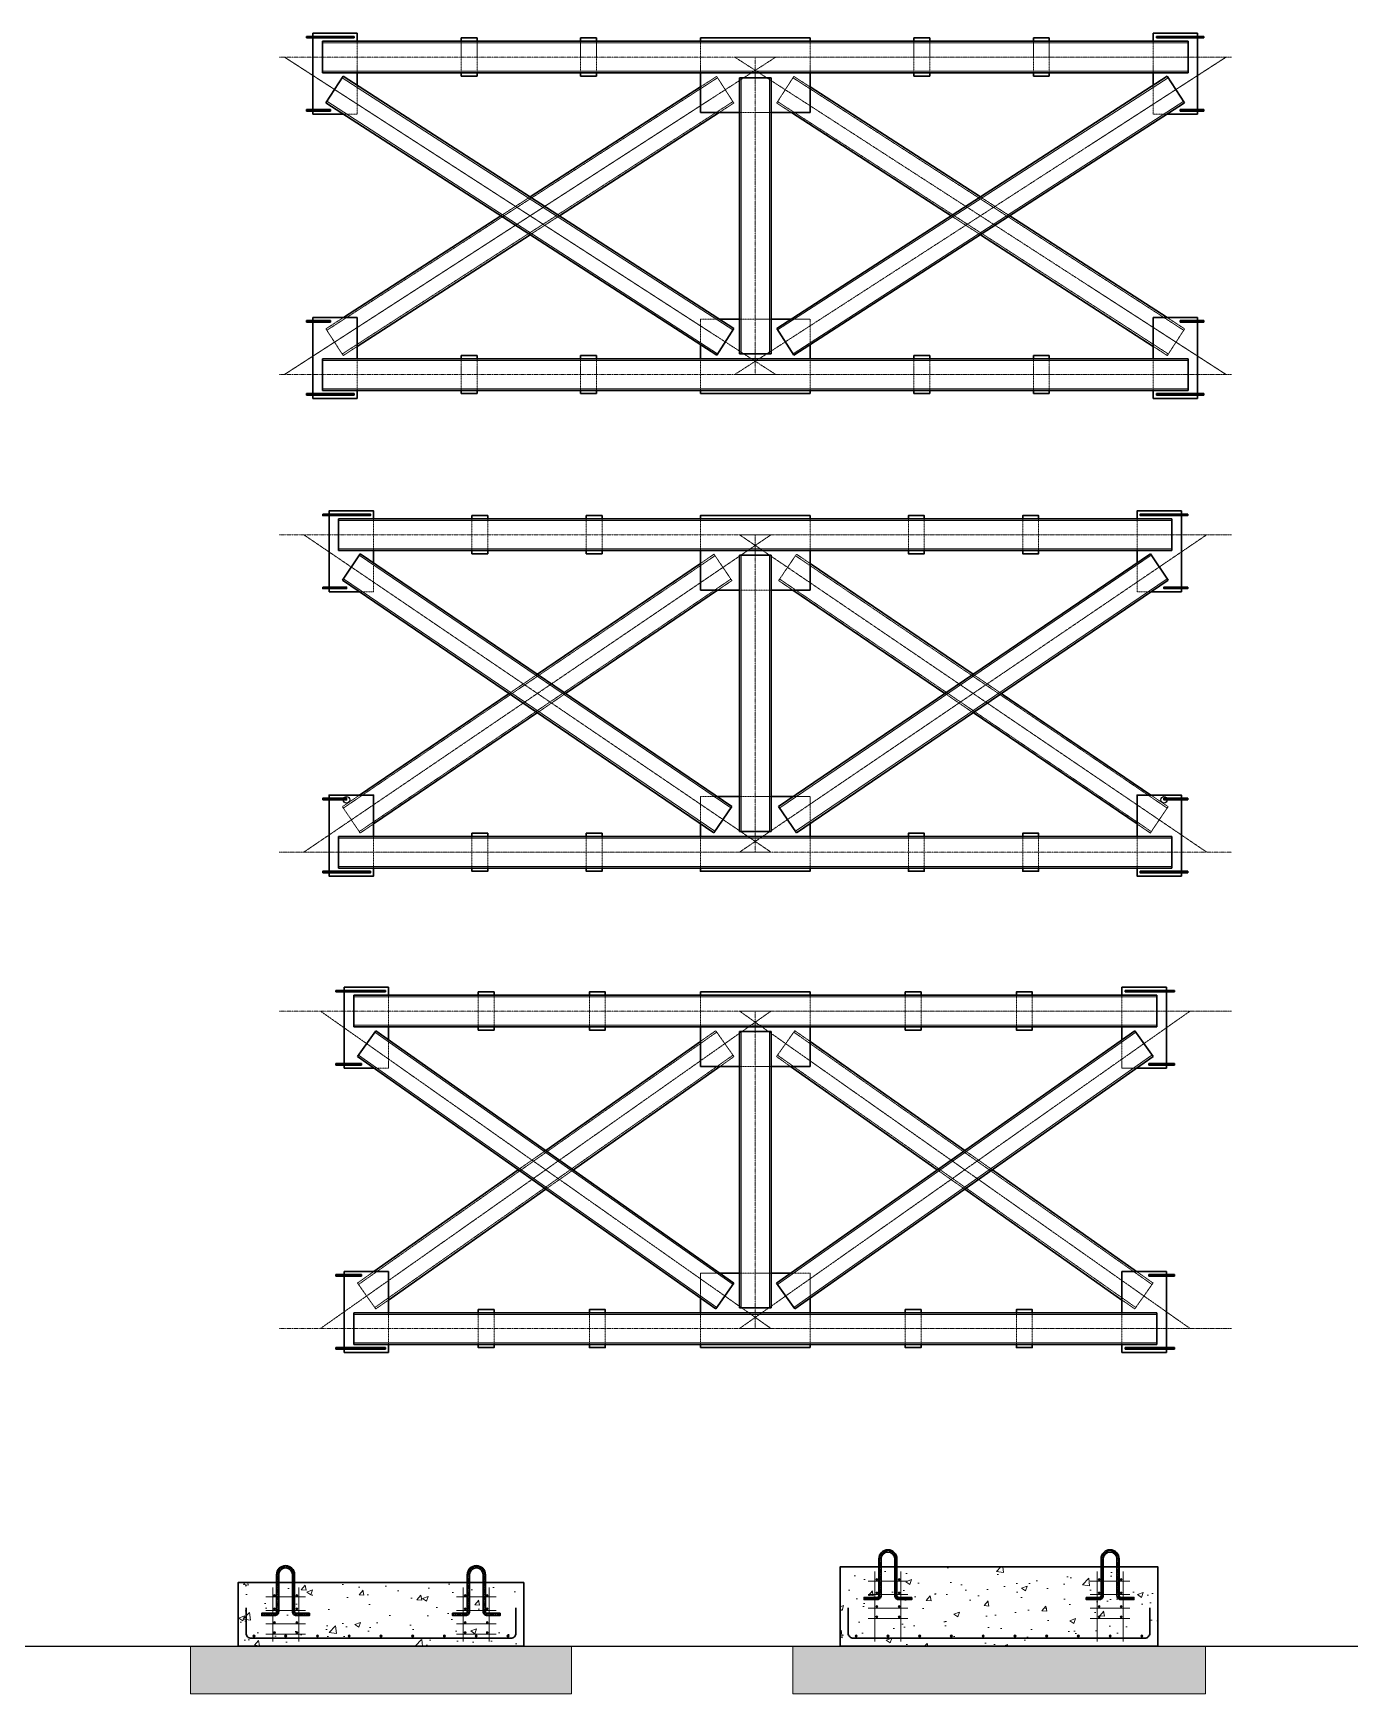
# Model space of a CAD drawing. Header units: millimetres. Extents: x 0 to 76984, y 0 to 13707.
# Drawn here: x 51056 to 59401, y 3099 to 13557 of the extents above; entities that cross this region are included whole.
import ezdxf

# ---------------------------------------------------------------- set-up
doc = ezdxf.new("R2010")
doc.units = ezdxf.units.MM
for name, pattern in [('CENTER', [2, 1.25, -0.25, 0.25, -0.25]), ('DASHED', [0.75, 0.5, -0.25]), ('DIVIDE', [1.25, 0.5, -0.25, 0, -0.25, 0, -0.25])]:
    doc.linetypes.add(name, pattern=pattern)
doc.layers.get('Defpoints').update_dxf_attribs({"color": 8})
for name, color, linetype, lineweight in [('1粗实线', 1, 'Continuous', 30), ('2细实线', 5, 'Continuous', 18), ('3中心线', 6, 'CENTER', 18), ('4虚线', 2, 'DASHED', 18), ('6标注线', 3, 'Continuous', 13), ('7边界线', 75, 'DIVIDE', 13)]:
    doc.layers.add(name, color=color, linetype=linetype, lineweight=lineweight)

# ---------------------------------------------------------------- blocks, each defined once
blk = doc.blocks.new('φ426型钢6m联结系block')
at = {"layer": '1粗实线'}
for p, q in [((-2827, 1130), (-2527, 1130)), ((-2827, 1120), (-2827, 1130)), ((-2527, 1120), (-2827, 1120)), ((-2787, 640), (-2787, 1150)), ((-2787, 1150), (-2507, 1150)), ((-2727, 900), (-2727, 1100)), ((-2727, 1100), (0, 1100)), ((-2527, 1130), (-2527, 1120)), ((-2507, 1150), (-2507, 1100)), ((-1852, 1100), (-1852, 1120)), ((-1852, 1120), (-1752, 1120)), ((-1752, 1100), (-1752, 1120)), ((-1100, 1100), (-1100, 1120)), ((-1100, 1120), (-1000, 1120)), ((-1000, 1100), (-1000, 1120)), ((-345, 1100), (-345, 1120)), ((-345, 1120), (0, 1120)), ((345, 1120), (0, 1120)), ((2727, 1100), (0, 1100)), ((345, 1100), (345, 1120)), ((1100, 1120), (1000, 1120)), ((1000, 1100), (1000, 1120)), ((1100, 1100), (1100, 1120)), ((1852, 1120), (1752, 1120)), ((1752, 1100), (1752, 1120)), ((1852, 1100), (1852, 1120)), ((2787, 1150), (2507, 1150)), ((2507, 1150), (2507, 1100)), ((2827, 1130), (2527, 1130)), ((2527, 1130), (2527, 1120)), ((2527, 1120), (2827, 1120)), ((2727, 900), (2727, 1100)), ((2787, 640), (2787, 1150)), ((2827, 1120), (2827, 1130)), ((-2727, 900), (0, 900)), ((-2596, 880), (-2705, 712)), ((-2596, 880), (-135, -710)), ((-2507, 900), (-2507, 822)), ((-1852, 900), (-1852, 880)), ((-1852, 880), (-1752, 880)), ((-1752, 900), (-1752, 880)), ((-1100, 900), (-1100, 880)), ((-1100, 880), (-1000, 880)), ((-1000, 900), (-1000, 880)), ((-345, 650), (-345, 900)), ((-100, 870), (-100, -870)), ((-100, 870), (0, 870)), ((2727, 900), (0, 900)), ((100, 870), (0, 870)), ((100, 870), (100, -870)), ((2596, 880), (135, -710)), ((345, 650), (345, 900)), ((1000, 900), (1000, 880)), ((1100, 880), (1000, 880)), ((1100, 900), (1100, 880)), ((1752, 900), (1752, 880)), ((1852, 880), (1752, 880)), ((1852, 900), (1852, 880)), ((2507, 900), (2507, 822)), ((2596, 880), (2705, 712)), ((-1418, 119), (-345, 812)), ((1418, 119), (345, 812)), ((-2827, 670), (-2677, 670)), ((-2827, 660), (-2827, 670)), ((-2677, 660), (-2827, 660)), ((-2594, 640), (-2787, 640)), ((-2705, 712), (-243, -878)), ((-2677, 670), (-2677, 660)), ((-1234, 0), (-228, 650)), ((-100, 650), (-345, 650)), ((100, 650), (345, 650)), ((1234, 0), (228, 650)), ((2705, 712), (243, -878)), ((2594, 640), (2787, 640)), ((2827, 670), (2677, 670)), ((2677, 670), (2677, 660)), ((2677, 660), (2827, 660)), ((2827, 660), (2827, 670)), ((-2594, -640), (-1603, 0)), ((2594, -640), (1603, 0)), ((-2507, -822), (-1418, -119)), ((2507, -822), (1418, -119)), ((-2677, -660), (-2827, -660)), ((-2827, -660), (-2827, -670)), ((-2827, -670), (-2677, -670)), ((-2507, -640), (-2787, -640)), ((-2787, -640), (-2787, -1150)), ((-2677, -670), (-2677, -660)), ((-2507, -900), (-2507, -640)), ((-243, -878), (-135, -710)), ((-100, -650), (-228, -650)), ((100, -650), (228, -650)), ((243, -878), (135, -710)), ((2507, -900), (2507, -640)), ((2507, -640), (2787, -640)), ((2677, -670), (2677, -660)), ((2677, -660), (2827, -660)), ((2827, -670), (2677, -670)), ((2787, -640), (2787, -1150)), ((2827, -660), (2827, -670)), ((-345, -812), (-345, -900)), ((345, -812), (345, -900)), ((-2727, -900), (-2727, -1100)), ((-2727, -900), (0, -900)), ((-1852, -900), (-1852, -880)), ((-1852, -880), (-1752, -880)), ((-1752, -900), (-1752, -880)), ((-1100, -900), (-1100, -880)), ((-1100, -880), (-1000, -880)), ((-1000, -900), (-1000, -880)), ((-100, -870), (0, -870)), ((100, -870), (0, -870)), ((2727, -900), (0, -900)), ((1100, -880), (1000, -880)), ((1000, -900), (1000, -880)), ((1100, -900), (1100, -880)), ((1852, -880), (1752, -880)), ((1752, -900), (1752, -880)), ((1852, -900), (1852, -880)), ((2727, -900), (2727, -1100)), ((-2527, -1120), (-2827, -1120)), ((-2827, -1120), (-2827, -1130)), ((-2827, -1130), (-2527, -1130)), ((-2787, -1150), (-2507, -1150)), ((-2727, -1100), (0, -1100)), ((-2527, -1130), (-2527, -1120)), ((-2507, -1150), (-2507, -1100)), ((-1852, -1100), (-1852, -1120)), ((-1852, -1120), (-1752, -1120)), ((-1752, -1100), (-1752, -1120)), ((-1100, -1100), (-1100, -1120)), ((-1100, -1120), (-1000, -1120)), ((-1000, -1100), (-1000, -1120)), ((-345, -1100), (-345, -1120)), ((-345, -1120), (0, -1120)), ((2727, -1100), (0, -1100)), ((345, -1120), (0, -1120)), ((345, -1100), (345, -1120)), ((1000, -1100), (1000, -1120)), ((1100, -1120), (1000, -1120)), ((1100, -1100), (1100, -1120)), ((1752, -1100), (1752, -1120)), ((1852, -1120), (1752, -1120)), ((1852, -1100), (1852, -1120)), ((2507, -1150), (2507, -1100)), ((2787, -1150), (2507, -1150)), ((2527, -1130), (2527, -1120)), ((2527, -1120), (2827, -1120)), ((2827, -1130), (2527, -1130)), ((2827, -1120), (2827, -1130))]:
    blk.add_line(p, q, dxfattribs=at)
at = {"layer": '2细实线'}
for p, q in [((-2727, 1089), (0, 1089)), ((2727, 1089), (0, 1089)), ((-2727, 911), (0, 911)), ((-2602, 870), (-141, -719)), ((-89, 870), (-89, -870)), ((2727, 911), (0, 911)), ((89, 870), (89, -870)), ((2602, 870), (141, -719)), ((-2699, 721), (-238, -869)), ((2699, 721), (238, -869)), ((-2727, -911), (0, -911)), ((2727, -911), (0, -911)), ((-2727, -1089), (0, -1089)), ((2727, -1089), (0, -1089))]:
    blk.add_line(p, q, dxfattribs=at)
at = {"layer": '3中心线'}
for p, q in [((-3000, 1000), (130, 1000)), ((-2967, -1000), (130, 1000)), ((-2967, 1000), (130, -1000)), ((3000, 1000), (-130, 1000)), ((2967, -1000), (-130, 1000)), ((2967, 1000), (-130, -1000)), ((0, -1000), (0, 1000)), ((-3000, -1000), (130, -1000)), ((3000, -1000), (-130, -1000))]:
    blk.add_line(p, q, dxfattribs=at)
at = {"layer": '4虚线'}
for p, q in [((-2507, 900), (-2507, 1100)), ((-345, 1100), (-345, 900)), ((345, 1100), (345, 900)), ((2507, 900), (2507, 1100)), ((-2699, -721), (-238, 869)), ((-345, 812), (-243, 878)), ((-243, 878), (-135, 710)), ((243, 878), (135, 710)), ((2699, -721), (238, 869)), ((345, 812), (243, 878)), ((-2507, 822), (-2507, 640)), ((2507, 822), (2507, 640)), ((-2602, -870), (-141, 719)), ((-2507, 640), (-2594, 640)), ((-135, 710), (-228, 650)), ((0, 650), (-100, 650)), ((0, 650), (100, 650)), ((135, 710), (228, 650)), ((2602, -870), (141, 719)), ((2507, 640), (2594, 640)), ((-1603, 0), (-1418, 119)), ((1603, 0), (1418, 119)), ((-1418, -119), (-1234, 0)), ((1418, -119), (1234, 0)), ((-2705, -712), (-2594, -640)), ((-2596, -880), (-2705, -712)), ((-228, -650), (-345, -650)), ((-345, -650), (-345, -812)), ((0, -650), (-100, -650)), ((0, -650), (100, -650)), ((228, -650), (345, -650)), ((345, -650), (345, -812)), ((2705, -712), (2594, -640)), ((2596, -880), (2705, -712)), ((-2507, -822), (-2596, -880)), ((2507, -822), (2596, -880)), ((-2507, -900), (-2507, -1100)), ((-345, -1100), (-345, -900)), ((345, -1100), (345, -900)), ((2507, -900), (2507, -1100))]:
    blk.add_line(p, q, dxfattribs=at)
for points in [[(-1852, 1000), (-1852, 1100)], [(-1752, 1000), (-1752, 1100)], [(-1100, 1000), (-1100, 1100)], [(-1000, 1000), (-1000, 1100)], [(1000, 1000), (1000, 1100)], [(1100, 1000), (1100, 1100)], [(1752, 1000), (1752, 1100)], [(1852, 1000), (1852, 1100)], [(-1852, 1000), (-1852, 900)], [(-1752, 1000), (-1752, 900)], [(-1100, 1000), (-1100, 900)], [(-1000, 1000), (-1000, 900)], [(1000, 1000), (1000, 900)], [(1100, 1000), (1100, 900)], [(1752, 1000), (1752, 900)], [(1852, 1000), (1852, 900)], [(-1852, -1000), (-1852, -900)], [(-1752, -1000), (-1752, -900)], [(-1100, -1000), (-1100, -900)], [(-1000, -1000), (-1000, -900)], [(1000, -1000), (1000, -900)], [(1100, -1000), (1100, -900)], [(1752, -1000), (1752, -900)], [(1852, -1000), (1852, -900)], [(-1852, -1000), (-1852, -1100)], [(-1752, -1000), (-1752, -1100)], [(-1100, -1000), (-1100, -1100)], [(-1000, -1000), (-1000, -1100)], [(1000, -1000), (1000, -1100)], [(1100, -1000), (1100, -1100)], [(1752, -1000), (1752, -1100)], [(1852, -1000), (1852, -1100)]]:
    blk.add_lwpolyline(points, dxfattribs=at)
blk = doc.blocks.new('φ630型钢6m联结系block')
at = {"layer": '1粗实线'}
for p, q in [((-2625, 1100), (0, 1100)), ((-2625, 900), (-2625, 1100)), ((2625, 1100), (0, 1100)), ((2625, 900), (2625, 1100)), ((-2625, 900), (0, 900)), ((-2601, 713), (-2489, 879)), ((-2489, 879), (-147, -711)), ((-2405, 900), (-2405, 822)), ((-345, 900), (-345, 650)), ((-100, 870), (-100, -870)), ((-100, 870), (0, 870)), ((2625, 900), (0, 900)), ((100, 870), (0, 870)), ((100, 870), (100, -870)), ((2489, 879), (147, -711)), ((345, 900), (345, 650)), ((2405, 900), (2405, 822)), ((2601, 713), (2489, 879)), ((-1372, 121), (-345, 819)), ((1372, 121), (345, 819)), ((-2685, 640), (-2575, 640)), ((-2601, 713), (-260, -877)), ((-2575, 640), (-2493, 640)), ((-1195, 0), (-237, 650)), ((-100, 650), (-345, 650)), ((100, 650), (345, 650)), ((1195, 0), (237, 650)), ((2601, 713), (260, -877)), ((2575, 640), (2493, 640)), ((2685, 640), (2575, 640)), ((-2493, -640), (-1550, 0)), ((2493, -640), (1550, 0)), ((-2405, -822), (-1372, -121)), ((2405, -822), (1372, -121)), ((-260, -877), (-147, -711)), ((-100, -650), (-237, -650)), ((100, -650), (237, -650)), ((260, -877), (147, -711)), ((-345, -900), (-345, -819)), ((345, -900), (345, -819)), ((-2625, -900), (0, -900)), ((-2625, -1100), (-2625, -900)), ((0, -870), (-100, -870)), ((0, -870), (100, -870)), ((2625, -900), (0, -900)), ((2625, -1100), (2625, -900)), ((-2625, -1100), (0, -1100)), ((2625, -1100), (0, -1100))]:
    blk.add_line(p, q, dxfattribs=at)
for points in [[(-2725, 1130), (-2425, 1130), (-2425, 1120), (-2725, 1120)], [(2725, 1130), (2425, 1130), (2425, 1120), (2725, 1120)], [(-2725, 670), (-2575, 670), (-2575, 660), (-2725, 660)], [(2725, 670), (2575, 670), (2575, 660), (2725, 660)], [(-2725, -670), (-2575, -670), (-2575, -660), (-2725, -660)], [(2725, -670), (2575, -670), (2575, -660), (2725, -660)], [(-2725, -1130), (-2425, -1130), (-2425, -1120), (-2725, -1120)], [(2725, -1130), (2425, -1130), (2425, -1120), (2725, -1120)]]:
    blk.add_lwpolyline(points, close=True, dxfattribs=at)
for points in [[(-2685, 640), (-2685, 640), (-2685, 640), (-2685, 1150), (-2405, 1150), (-2405, 1100)], [(-1785, 1100), (-1785, 1120), (-1685, 1120), (-1685, 1100)], [(-1065, 1100), (-1065, 1120), (-965, 1120), (-965, 1100)], [(-345, 1100), (-345, 1120), (0, 1120)], [(345, 1100), (345, 1120), (0, 1120)], [(1065, 1100), (1065, 1120), (965, 1120), (965, 1100)], [(1785, 1100), (1785, 1120), (1685, 1120), (1685, 1100)], [(2685, 640), (2685, 640), (2685, 640), (2685, 1150), (2405, 1150), (2405, 1100)], [(-1685, 900), (-1685, 880), (-1785, 880), (-1785, 900)], [(-965, 900), (-965, 880), (-1065, 880), (-1065, 900)], [(965, 900), (965, 880), (1065, 880), (1065, 900)], [(1685, 900), (1685, 880), (1785, 880), (1785, 900)], [(-2405, -900), (-2405, -640), (-2685, -640), (-2685, -1150), (-2405, -1150), (-2405, -1100)], [(2405, -900), (2405, -640), (2685, -640), (2685, -1150), (2405, -1150), (2405, -1100)], [(-1785, -900), (-1785, -880), (-1685, -880), (-1685, -900)], [(-1065, -900), (-1065, -880), (-965, -880), (-965, -900)], [(1065, -900), (1065, -880), (965, -880), (965, -900)], [(1785, -900), (1785, -880), (1685, -880), (1685, -900)], [(-1685, -1100), (-1685, -1120), (-1785, -1120), (-1785, -1100)], [(-965, -1100), (-965, -1120), (-1065, -1120), (-1065, -1100)], [(-345, -1100), (-345, -1120), (0, -1120)], [(345, -1100), (345, -1120), (0, -1120)], [(965, -1100), (965, -1120), (1065, -1120), (1065, -1100)], [(1685, -1100), (1685, -1120), (1785, -1120), (1785, -1100)]]:
    blk.add_lwpolyline(points, dxfattribs=at)
at = {"layer": '2细实线'}
for p, q in [((-2625, 1089), (0, 1089)), ((2625, 1089), (0, 1089)), ((-2625, 911), (0, 911)), ((-2495, 870), (-154, -720)), ((-89, 870), (-89, -870)), ((2625, 911), (0, 911)), ((89, 870), (89, -870)), ((2495, 870), (154, -720)), ((-2595, 722), (-254, -867)), ((2595, 722), (254, -867)), ((-2625, -911), (0, -911)), ((2625, -911), (0, -911)), ((-2625, -1089), (0, -1089)), ((2625, -1089), (0, -1089))]:
    blk.add_line(p, q, dxfattribs=at)
at = {"layer": '3中心线'}
for p, q in [((-3000, 1000), (100, 1000)), ((-2845, -1000), (100, 1000)), ((-2845, 1000), (100, -1000)), ((3000, 1000), (-100, 1000)), ((2845, -1000), (-100, 1000)), ((2845, 1000), (-100, -1000)), ((0, -1000), (0, 1000)), ((100, -1000), (-3000, -1000)), ((-100, -1000), (3000, -1000))]:
    blk.add_line(p, q, dxfattribs=at)
at = {"layer": '4虚线'}
for p, q in [((-2405, 1100), (-2405, 900)), ((-1785, 1100), (-1785, 900)), ((-1685, 900), (-1685, 1100)), ((-1065, 1100), (-1065, 900)), ((-965, 900), (-965, 1100)), ((-345, 1100), (-345, 900)), ((345, 1100), (345, 900)), ((965, 900), (965, 1100)), ((1065, 1100), (1065, 900)), ((1685, 900), (1685, 1100)), ((1785, 1100), (1785, 900)), ((2405, 1100), (2405, 900)), ((-2595, -722), (-254, 867)), ((-345, 819), (-260, 877)), ((-147, 711), (-260, 877)), ((147, 711), (260, 877)), ((2595, -722), (254, 867)), ((345, 819), (260, 877)), ((-2405, 822), (-2405, 640)), ((2405, 822), (2405, 640)), ((-2495, -870), (-154, 720)), ((-2405, 640), (-2493, 640)), ((-237, 650), (-147, 711)), ((-100, 650), (0, 650)), ((100, 650), (0, 650)), ((237, 650), (147, 711)), ((2495, -870), (154, 720)), ((2405, 640), (2493, 640)), ((-1550, 0), (-1372, 121)), ((1550, 0), (1372, 121)), ((-1372, -121), (-1195, 0)), ((1372, -121), (1195, 0)), ((-2601, -713), (-2493, -640)), ((-2489, -879), (-2601, -713)), ((-237, -650), (-345, -650)), ((-345, -650), (-345, -819)), ((0, -650), (-100, -650)), ((0, -650), (100, -650)), ((237, -650), (345, -650)), ((345, -650), (345, -819)), ((2489, -879), (2601, -713)), ((2601, -713), (2493, -640)), ((-2489, -879), (-2405, -822)), ((2489, -879), (2405, -822)), ((-2405, -900), (-2405, -1100)), ((-1785, -900), (-1785, -1100)), ((-1685, -1100), (-1685, -900)), ((-1065, -900), (-1065, -1100)), ((-965, -1100), (-965, -900)), ((-345, -1100), (-345, -900)), ((345, -1100), (345, -900)), ((965, -1100), (965, -900)), ((1065, -900), (1065, -1100)), ((1685, -1100), (1685, -900)), ((1785, -900), (1785, -1100)), ((2405, -900), (2405, -1100))]:
    blk.add_line(p, q, dxfattribs=at)
at = {"layer": 'Defpoints'}
for centre in [(-2575, -670), (2575, -670)]:
    blk.add_circle(centre, 20, dxfattribs=at)
blk = doc.blocks.new('φ820型钢6m联结系block')
at = {"layer": '1粗实线'}
for p, q in [((-2642, 1130), (-2330, 1130)), ((-2642, 1120), (-2642, 1130)), ((-2330, 1120), (-2642, 1120)), ((-2590, 640), (-2590, 1150)), ((-2590, 1150), (-2310, 1150)), ((-2530, 900), (-2530, 1100)), ((-2530, 1100), (0, 1100)), ((-2330, 1130), (-2330, 1120)), ((-2310, 1150), (-2310, 1100)), ((-345, 1100), (-345, 1120)), ((-345, 1120), (0, 1120)), ((345, 1120), (0, 1120)), ((2530, 1100), (0, 1100)), ((345, 1100), (345, 1120)), ((2590, 1150), (2310, 1150)), ((2310, 1150), (2310, 1100)), ((2642, 1130), (2330, 1130)), ((2330, 1130), (2330, 1120)), ((2330, 1120), (2642, 1120)), ((2530, 900), (2530, 1100)), ((2590, 640), (2590, 1150)), ((2642, 1120), (2642, 1130)), ((-2530, 900), (0, 900)), ((-2506, 713), (-2391, 876)), ((-2391, 876), (-134, -713)), ((-2310, 900), (-2310, 820)), ((-345, 650), (-345, 900)), ((0, 870), (-100, 870)), ((-100, -870), (-100, 870)), ((2530, 900), (0, 900)), ((0, 870), (100, 870)), ((100, -870), (100, 870)), ((2391, 876), (134, -713)), ((345, 650), (345, 900)), ((2310, 900), (2310, 820)), ((2506, 713), (2391, 876)), ((-345, 809), (-1320, 122)), ((345, 809), (1320, 122)), ((-2642, 670), (-2480, 670)), ((-2642, 660), (-2642, 670)), ((-2480, 660), (-2642, 660)), ((-2402, 640), (-2590, 640)), ((-2506, 713), (-249, -876)), ((-2480, 670), (-2480, 660)), ((-223, 650), (-1146, 0)), ((-345, 650), (-100, 650)), ((345, 650), (100, 650)), ((223, 650), (1146, 0)), ((2506, 713), (249, -876)), ((2402, 640), (2590, 640)), ((2642, 670), (2480, 670)), ((2480, 670), (2480, 660)), ((2480, 660), (2642, 660)), ((2642, 660), (2642, 670)), ((-1494, 0), (-2402, -640)), ((1494, 0), (2402, -640)), ((-1320, -122), (-2310, -820)), ((1320, -122), (2310, -820)), ((-2480, -660), (-2642, -660)), ((-2642, -660), (-2642, -670)), ((-2642, -670), (-2480, -670)), ((-2310, -640), (-2590, -640)), ((-2590, -640), (-2590, -1150)), ((-2480, -670), (-2480, -660)), ((-2310, -900), (-2310, -640)), ((-134, -713), (-249, -876)), ((-223, -650), (-100, -650)), ((223, -650), (100, -650)), ((134, -713), (249, -876)), ((2310, -640), (2590, -640)), ((2310, -900), (2310, -640)), ((2480, -670), (2480, -660)), ((2480, -660), (2642, -660)), ((2642, -670), (2480, -670)), ((2590, -640), (2590, -1150)), ((2642, -660), (2642, -670)), ((-345, -809), (-345, -900)), ((345, -809), (345, -900)), ((-2530, -900), (-2530, -1100)), ((-2530, -900), (0, -900)), ((0, -870), (-100, -870)), ((0, -870), (100, -870)), ((2530, -900), (0, -900)), ((2530, -900), (2530, -1100)), ((-2330, -1120), (-2642, -1120)), ((-2642, -1120), (-2642, -1130)), ((-2642, -1130), (-2330, -1130)), ((-2590, -1150), (-2310, -1150)), ((-2530, -1100), (0, -1100)), ((-2330, -1130), (-2330, -1120)), ((-2310, -1150), (-2310, -1100)), ((-345, -1100), (-345, -1120)), ((-345, -1120), (0, -1120)), ((2530, -1100), (0, -1100)), ((345, -1120), (0, -1120)), ((345, -1100), (345, -1120)), ((2310, -1150), (2310, -1100)), ((2590, -1150), (2310, -1150)), ((2330, -1130), (2330, -1120)), ((2330, -1120), (2642, -1120)), ((2642, -1130), (2330, -1130)), ((2642, -1120), (2642, -1130))]:
    blk.add_line(p, q, dxfattribs=at)
for points in [[(-1745, 1100), (-1745, 1120), (-1645, 1120), (-1645, 1100)], [(-1045, 1100), (-1045, 1120), (-945, 1120), (-945, 1100)], [(1045, 1100), (1045, 1120), (945, 1120), (945, 1100)], [(1745, 1100), (1745, 1120), (1645, 1120), (1645, 1100)], [(-1645, 900), (-1645, 880), (-1745, 880), (-1745, 900)], [(-945, 900), (-945, 880), (-1045, 880), (-1045, 900)], [(945, 900), (945, 880), (1045, 880), (1045, 900)], [(1645, 900), (1645, 880), (1745, 880), (1745, 900)], [(-1745, -900), (-1745, -880), (-1645, -880), (-1645, -900)], [(-1045, -900), (-1045, -880), (-945, -880), (-945, -900)], [(1045, -900), (1045, -880), (945, -880), (945, -900)], [(1745, -900), (1745, -880), (1645, -880), (1645, -900)], [(-1645, -1100), (-1645, -1120), (-1745, -1120), (-1745, -1100)], [(-945, -1100), (-945, -1120), (-1045, -1120), (-1045, -1100)], [(945, -1100), (945, -1120), (1045, -1120), (1045, -1100)], [(1645, -1100), (1645, -1120), (1745, -1120), (1745, -1100)]]:
    blk.add_lwpolyline(points, dxfattribs=at)
at = {"layer": '2细实线'}
for p, q in [((-2530, 1089), (0, 1089)), ((2530, 1089), (0, 1089)), ((-2530, 911), (0, 911)), ((-2397, 867), (-140, -722)), ((-89, -870), (-89, 870)), ((2530, 911), (0, 911)), ((89, -870), (89, 870)), ((2397, 867), (140, -722)), ((-2499, 722), (-243, -867)), ((2499, 722), (243, -867)), ((-2530, -911), (0, -911)), ((2530, -911), (0, -911)), ((-2530, -1089), (0, -1089)), ((2530, -1089), (0, -1089))]:
    blk.add_line(p, q, dxfattribs=at)
at = {"layer": '3中心线'}
for p, q in [((-3000, 1000), (100, 1000)), ((100, 1000), (-2740, -1000)), ((-2740, 1000), (100, -1000)), ((3000, 1000), (-100, 1000)), ((-100, 1000), (2740, -1000)), ((2740, 1000), (-100, -1000)), ((0, -1000), (0, 1000)), ((-3000, -1000), (100, -1000)), ((3000, -1000), (-100, -1000))]:
    blk.add_line(p, q, dxfattribs=at)
at = {"layer": '4虚线'}
for p, q in [((-2310, 900), (-2310, 1100)), ((-345, 1100), (-345, 900)), ((345, 1100), (345, 900)), ((2310, 900), (2310, 1100)), ((-243, 867), (-2499, -722)), ((-249, 876), (-345, 809)), ((-134, 713), (-249, 876)), ((134, 713), (249, 876)), ((243, 867), (2499, -722)), ((249, 876), (345, 809)), ((-2310, 820), (-2310, 640)), ((2310, 820), (2310, 640)), ((-2310, 640), (-2402, 640)), ((-140, 722), (-2397, -867)), ((-134, 713), (-223, 650)), ((0, 650), (-100, 650)), ((0, 650), (0, 650)), ((0, 650), (0, 650)), ((0, 650), (100, 650)), ((134, 713), (223, 650)), ((140, 722), (2397, -867)), ((2310, 640), (2402, 640)), ((-1494, 0), (-1320, 122)), ((1494, 0), (1320, 122)), ((-1320, -122), (-1146, 0)), ((1320, -122), (1146, 0)), ((-2402, -640), (-2506, -713)), ((-2506, -713), (-2391, -876)), ((-345, -650), (-345, -809)), ((-345, -650), (-223, -650)), ((0, -650), (-100, -650)), ((0, -650), (0, -650)), ((0, -650), (0, -650)), ((0, -650), (100, -650)), ((345, -650), (223, -650)), ((345, -650), (345, -809)), ((2506, -713), (2391, -876)), ((2402, -640), (2506, -713)), ((-2310, -820), (-2391, -876)), ((2310, -820), (2391, -876)), ((-2310, -900), (-2310, -1100)), ((-345, -1100), (-345, -900)), ((345, -1100), (345, -900)), ((2310, -900), (2310, -1100))]:
    blk.add_line(p, q, dxfattribs=at)
for points in [[(-1745, 900), (-1745, 1100)], [(-1645, 1100), (-1645, 900)], [(-1045, 900), (-1045, 1100)], [(-945, 1100), (-945, 900)], [(945, 1100), (945, 900)], [(1045, 900), (1045, 1100)], [(1645, 1100), (1645, 900)], [(1745, 900), (1745, 1100)], [(-1745, -1100), (-1745, -900)], [(-1645, -900), (-1645, -1100)], [(-1045, -1100), (-1045, -900)], [(-945, -900), (-945, -1100)], [(945, -900), (945, -1100)], [(1045, -1100), (1045, -900)], [(1645, -900), (1645, -1100)], [(1745, -1100), (1745, -900)]]:
    blk.add_lwpolyline(points, dxfattribs=at)
blk = doc.blocks.new('*U395')
at = {"layer": '2细实线'}
h = blk.add_hatch(color=256, dxfattribs=at)
h.dxf.hatch_style = 1
h.paths.add_polyline_path([(7, 0, 1), (-7, 0, 1)])
blk.add_circle((0, 0), 7, dxfattribs=at)
blk = doc.blocks.new('*U396')
at = {"layer": '7边界线', "color": 0, "linetype": 'ByBlock', "lineweight": -2}
for p in [(0, 0), (200, 0), (400, 0), (600, 0), (800, 0), (1000, 0), (1200, 0), (1400, 0), (1600, 0)]:
    blk.add_blockref('*U395', p, dxfattribs=at)
blk = doc.blocks.new('N3')
at = {"layer": '1粗实线'}
h = blk.add_hatch(color=3, dxfattribs=at)
h.dxf.hatch_style = 1
h.paths.add_polyline_path([(-2775, -86382, 1), (-2763, -86382, 1)])
h = blk.add_hatch(color=3, dxfattribs=at)
h.dxf.hatch_style = 1
h.paths.add_polyline_path([(-2635, -86382, 1), (-2623, -86382, 1)])
h = blk.add_hatch(color=3, dxfattribs=at)
h.dxf.hatch_style = 1
h.paths.add_polyline_path([(-2775, -86467, 1), (-2763, -86467, 1)])
h = blk.add_hatch(color=3, dxfattribs=at)
h.dxf.hatch_style = 1
h.paths.add_polyline_path([(-2635, -86467, 1), (-2623, -86467, 1)])
h = blk.add_hatch(color=3, dxfattribs=at)
h.dxf.hatch_style = 1
h.paths.add_polyline_path([(-2775, -86552, 1), (-2763, -86552, 1)])
h = blk.add_hatch(color=3, dxfattribs=at)
h.dxf.hatch_style = 1
h.paths.add_polyline_path([(-2635, -86552, 1), (-2623, -86552, 1)])
h = blk.add_hatch(color=3, dxfattribs=at)
h.dxf.hatch_style = 1
h.paths.add_polyline_path([(-2775, -86617, 1), (-2763, -86617, 1)])
h = blk.add_hatch(color=3, dxfattribs=at)
h.dxf.hatch_style = 1
h.paths.add_polyline_path([(-2635, -86617, 1), (-2623, -86617, 1)])
at = {"layer": '6标注线'}
for p, q in [((-2781, -86332), (-2781, -86672)), ((-2617, -86332), (-2617, -86672)), ((-2824, -86392), (-2574, -86392)), ((-2824, -86477), (-2574, -86477)), ((-2824, -86562), (-2574, -86562)), ((-2824, -86627), (-2574, -86627))]:
    blk.add_line(p, q, dxfattribs=at)
for centre in [(-2769, -86382), (-2629, -86382), (-2769, -86467), (-2629, -86467), (-2769, -86552), (-2629, -86552), (-2769, -86617), (-2629, -86617)]:
    blk.add_circle(centre, 6, dxfattribs=at)
blk = doc.blocks.new('1.8×1.8×0.4m扩大基础block')
at = {"layer": '6标注线'}
h = blk.add_hatch(dxfattribs=at)
h.set_pattern_fill('AR-CONC', color=256, scale=2)
h.set_pattern_definition([(50, (-4015.92, -1429.9), (364.37, -31.878), [38.1, -419.1]), (355, (-4015.9, -1429.9), (-70.487, 382.114), [30.48, -335.28]), (100.4514, (-3985.55, -1432.56), (293.882, 350.236), [32.38, -356.18]), (46.184, (-4015.9, -1328.3), (542.16, -84.085), [57.15, -628.65]), (96.636, (-3970.74, -1335.3), (474.81, 494.85), [48.57, -534.27]), (351.184, (-4015.9, -1328.3), (474.81, 494.85), [45.72, -502.92]), (21, (-3965.12, -1353.7), (303.229, -204.53), [38.1, -419.1]), (326, (-3965.1, -1353.7), (123.604, 368.376), [30.48, -335.28]), (71.4514, (-3939.85, -1370.75), (426.833, 163.846), [32.38, -356.18]), (37.5, (-4015.92, -1429.9), (6.1772, 169.11), [0, -331.216, 0, -340.36, 0, -336.55]), (7.5, (-4015.92, -1429.9), (133.6393, 200.361), [0, -194.056, 0, -323.596, 0, -128.27]), (327.5, (-4129.2, -1429.9), (271.1812, -11.4575), [0, -127, 0, -396.24, 0, -525.78]), (317.5, (-4180, -1429.9), (296.258, 50.853), [0, -165.1, 0, -263.144, 0, -373.38])])
h.paths.add_polyline_path([(-900, 0), (-900, -400), (900, -400), (900, 0)])
h = blk.add_hatch(dxfattribs=at)
h.set_pattern_fill('GRAVEL', color=3, scale=5)
h.set_pattern_definition([(228.012788, (-13757.947, 86570.044), (-1016.0000001, -1142.9999999), [17.08607, -1691.52418]), (184.969741, (-13769.377, 86557.344), (1523.9999994, 127.00000723), [29.32024, -2902.70244]), (132.510447, (-13798.587, 86554.804), (1270.00000054, -1396.9999995), [20.67408, -2046.73614]), (267.273689, (-13848.117, 86523.054), (127.00000027, 2540), [26.70023, -2643.32187]), (292.833654, (-13849.387, 86496.384), (-635.00000005, 1523.99999998), [26.18168, -2591.99039]), (357.273689, (-13839.227, 86472.254), (-2540, 127.00000027), [26.70023, -2643.32187]), (37.6942405, (-13812.557, 86470.9842), (-1650.99999993, -1270.0000001), [35.30968, -3495.65577]), (72.2553284, (-13784.617, 86492.5742), (889.00000024, 2793.99999992), [33.33598, -3300.26283]), (121.429566, (-13774.457, 86524.324), (-1016.00000014, 1650.9999999), [26.79065, -2652.27728]), (175.236358, (-13788.427, 86547.184), (1397, -127.0000002), [30.58566, -1498.69685]), (222.397438, (-13818.907, 86549.7242), (-1523.99999995, -1397.00000005), [39.5539, -3915.83863]), (138.814075, (-13722.387, 86521.784), (-889, 762), [13.50023, -1336.5283]), (171.469234, (-13732.547, 86530.674), (1651.00000004, -253.9999997), [25.6841, -2542.73195]), (225, (-13757.95, 86534.48), (-2e-14, -127), [17.96047, -161.64466]), (203.19859, (-13766.837, 86549.724), (635, 254), [9.67207, -957.53112]), (291.80141, (-13775.727, 86545.914), (-127, 381), [13.67828, -670.23765]), (30.963757, (-13770.647, 86533.214), (381, 254), [22.21598, -718.3149]), (161.56505, (-13751.597, 86544.644), (254, -127), [16.06436, -385.5449]), (16.38954, (-13849.387, 86545.914), (1270, 381), [22.5044, -2227.94133]), (70.346176, (-13827.797, 86552.264), (-508.00000005, -1397), [18.87995, -1869.11078]), (293.19859, (-13751.597, 86570.044), (-254, 635), [19.344, -947.85918]), (343.61046, (-13743.977, 86552.264), (-1270, 380.9999999), [22.5044, -2227.94133]), (339.443955, (-13849.387, 86467.174), (-635, 254), [21.70176, -1063.38672]), (294.775141, (-13829.067, 86459.554), (-635.0000008, 1396.9999997), [18.1836, -1800.17967]), (66.80141, (-13750.327, 86443.044), (254, 635), [19.344, -947.85918]), (17.354025, (-13742.707, 86460.824), (-1650.99999997, -508.0000001), [21.28914, -2107.6188]), (69.443955, (-13812.557, 86443.044), (-254, -635), [10.85088, -1074.2376]), (101.309932, (-13757.947, 86443.044), (-127, 508), [6.47573, -641.09975]), (165.963757, (-13759.217, 86449.394), (381, -127), [26.18169, -497.45273]), (186.009006, (-13784.617, 86455.744), (1270, 127.00000007), [24.26335, -2402.06824]), (303.690068, (-13770.647, 86521.784), (-127, 254), [18.3162, -439.58882]), (353.1572266, (-13760.487, 86506.544), (2159, -253.9999999), [31.97784, -3165.80045]), (60.945396, (-13728.737, 86502.734), (-508, -889), [13.07541, -1294.46962]), (90, (-13722.39, 86514.16), (-127, 127), [7.62, -119.38]), (120.256437, (-13787.157, 86459.554), (507.9999999, -889), [17.64335, -1746.69704]), (48.012787, (-13796.047, 86474.794), (1016.0000001, 1142.9999999), [34.17214, -1674.43811]), (0, (-13773.19, 86500.2), (127, 127), [33.02, -93.98]), (325.304846, (-13740.167, 86500.194), (1270.0000005, -888.9999993), [20.08048, -1987.96584]), (254.054604, (-13723.657, 86488.764), (-127, -508), [18.49145, -906.0825]), (207.6459754, (-13728.737, 86470.984), (-2413.0000001, -1269.99999983), [30.10725, -2980.62322]), (175.426079, (-13755.407, 86457.014), (-1651, 127), [31.85147, -3153.29232])])
h.paths.add_polyline_path([(-1200, -400), (-1200, -700), (1200, -700), (1200, -400)])
at = {"layer": '1粗实线'}
for points in [[(-451, -193), (-451, -207), (-533, -207, -0.414214), (-558, -182), (-558, 50, 1), (-644, 50), (-644, -182, -0.414214), (-669, -207), (-751, -207), (-751, -193), (-669, -193, 0.414214), (-658, -182), (-658, 50, -1), (-544, 50), (-544, -182, 0.414214), (-533, -193)], [(451, -193), (451, -207), (533, -207, 0.414214), (558, -182), (558, 50, -1), (644, 50), (644, -182, 0.414214), (669, -207), (751, -207), (751, -193), (669, -193, -0.414214), (658, -182), (658, 50, 1), (544, 50), (544, -182, -0.414214), (533, -193)]]:
    blk.add_lwpolyline(points, format="xyb", close=True, dxfattribs=at)
blk.add_lwpolyline([(-900, -400), (-900, 0), (900, 0), (900, -400)], close=True, dxfattribs=at)
blk.add_lwpolyline([(-850, -158), (-850, -318, 0.414214), (-818, -350), (818, -350, 0.414214), (850, -318), (850, -158)], format="xyb", dxfattribs=at)
at = {"layer": '3中心线'}
for points in [[(-451, -200), (-533, -200, -0.414214), (-551, -182), (-551, 50, 1), (-651, 50), (-651, -182, -0.414214), (-669, -200), (-751, -200)], [(451, -200), (533, -200, 0.414214), (551, -182), (551, 50, -1), (651, 50), (651, -182, 0.414214), (669, -200), (751, -200)]]:
    blk.add_lwpolyline(points, format="xyb", dxfattribs=at)
at = {"layer": '6标注线'}
blk.add_lwpolyline([(-1200, -400), (1200, -400), (1200, -700), (-1200, -700)], close=True, dxfattribs=at)
blk.add_blockref('N3', (2099, 86302), dxfattribs=at)
at = {"layer": '6标注线', "xscale": -1}
blk.add_blockref('N3', (-2099, 86302), dxfattribs=at)
at = {"layer": '7边界线'}
blk.add_blockref('*U396', (-800, -336), dxfattribs=at)
blk = doc.blocks.new('*U398')
at = {"layer": '2细实线'}
h = blk.add_hatch(color=5, dxfattribs=at)
h.dxf.hatch_style = 1
h.paths.add_polyline_path([(7, 0, 1), (-7, 0, 1)])
blk.add_circle((0, 0), 7, dxfattribs=at)
blk = doc.blocks.new('*U399')
at = {"layer": '6标注线', "color": 0, "linetype": 'ByBlock', "lineweight": -2}
for p in [(0, 0), (200, 0), (400, 0), (600, 0), (800, 0), (1000, 0), (1200, 0), (1400, 0), (1600, 0), (1800, 0)]:
    blk.add_blockref('*U398', p, dxfattribs=at)
blk = doc.blocks.new('2.0×2.0×0.5m扩大基础block')
at = {"layer": '1粗实线'}
h = blk.add_hatch(color=3, dxfattribs=at)
h.dxf.hatch_style = 1
h.paths.add_polyline_path([(-764, -80, 1), (-776, -80, 1)])
h = blk.add_hatch(color=3, dxfattribs=at)
h.dxf.hatch_style = 1
h.paths.add_polyline_path([(-624, -80, 1), (-636, -80, 1)])
h = blk.add_hatch(color=3, dxfattribs=at)
h.dxf.hatch_style = 1
h.paths.add_polyline_path([(636, -80, 1), (624, -80, 1)])
h = blk.add_hatch(color=3, dxfattribs=at)
h.dxf.hatch_style = 1
h.paths.add_polyline_path([(776, -80, 1), (764, -80, 1)])
h = blk.add_hatch(color=3, dxfattribs=at)
h.dxf.hatch_style = 1
h.paths.add_polyline_path([(-764, -165, 1), (-776, -165, 1)])
h = blk.add_hatch(color=3, dxfattribs=at)
h.dxf.hatch_style = 1
h.paths.add_polyline_path([(-624, -165, 1), (-636, -165, 1)])
h = blk.add_hatch(color=3, dxfattribs=at)
h.dxf.hatch_style = 1
h.paths.add_polyline_path([(636, -165, 1), (624, -165, 1)])
h = blk.add_hatch(color=3, dxfattribs=at)
h.dxf.hatch_style = 1
h.paths.add_polyline_path([(776, -165, 1), (764, -165, 1)])
h = blk.add_hatch(color=3, dxfattribs=at)
h.dxf.hatch_style = 1
h.paths.add_polyline_path([(-764, -250, 1), (-776, -250, 1)])
h = blk.add_hatch(color=3, dxfattribs=at)
h.dxf.hatch_style = 1
h.paths.add_polyline_path([(-764, -315, 1), (-776, -315, 1)])
h = blk.add_hatch(color=3, dxfattribs=at)
h.dxf.hatch_style = 1
h.paths.add_polyline_path([(-624, -250, 1), (-636, -250, 1)])
h = blk.add_hatch(color=3, dxfattribs=at)
h.dxf.hatch_style = 1
h.paths.add_polyline_path([(-624, -315, 1), (-636, -315, 1)])
h = blk.add_hatch(color=3, dxfattribs=at)
h.dxf.hatch_style = 1
h.paths.add_polyline_path([(636, -250, 1), (624, -250, 1)])
h = blk.add_hatch(color=3, dxfattribs=at)
h.dxf.hatch_style = 1
h.paths.add_polyline_path([(636, -315, 1), (624, -315, 1)])
h = blk.add_hatch(color=3, dxfattribs=at)
h.dxf.hatch_style = 1
h.paths.add_polyline_path([(776, -250, 1), (764, -250, 1)])
h = blk.add_hatch(color=3, dxfattribs=at)
h.dxf.hatch_style = 1
h.paths.add_polyline_path([(776, -315, 1), (764, -315, 1)])
at = {"layer": '6标注线'}
h = blk.add_hatch(dxfattribs=at)
h.set_pattern_fill('AR-CONC', color=256, scale=2)
h.set_pattern_definition([(50, (-4015.92, -1529.9), (364.37, -31.878), [38.1, -419.1]), (355, (-4015.9, -1529.9), (-70.487, 382.114), [30.48, -335.28]), (100.4514, (-3985.55, -1532.56), (293.882, 350.236), [32.38, -356.18]), (46.184, (-4015.9, -1428.3), (542.16, -84.085), [57.15, -628.65]), (96.636, (-3970.74, -1435.3), (474.81, 494.85), [48.57, -534.27]), (351.184, (-4015.9, -1428.3), (474.81, 494.85), [45.72, -502.92]), (21, (-3965.12, -1453.7), (303.229, -204.53), [38.1, -419.1]), (326, (-3965.1, -1453.7), (123.604, 368.376), [30.48, -335.28]), (71.4514, (-3939.85, -1470.75), (426.833, 163.846), [32.38, -356.18]), (37.5, (-4015.92, -1529.9), (6.1772, 169.11), [0, -331.216, 0, -340.36, 0, -336.55]), (7.5, (-4015.92, -1529.9), (133.6393, 200.361), [0, -194.056, 0, -323.596, 0, -128.27]), (327.5, (-4129.2, -1529.9), (271.1812, -11.4575), [0, -127, 0, -396.24, 0, -525.78]), (317.5, (-4180, -1529.9), (296.258, 50.853), [0, -165.1, 0, -263.144, 0, -373.38])])
h.paths.add_polyline_path([(1000, -500), (1000, 0), (-1000, 0), (-1000, -500)])
h = blk.add_hatch(dxfattribs=at)
h.set_pattern_fill('GRAVEL', color=3, scale=5)
h.set_pattern_definition([(228.012788, (-21052.26, 86570.044), (-1016.0000001, -1142.9999999), [17.08607, -1691.52418]), (184.969741, (-21063.69, 86557.344), (1523.9999994, 127.00000723), [29.32024, -2902.70244]), (132.510447, (-21092.9, 86554.804), (1270.00000054, -1396.9999995), [20.67408, -2046.73614]), (267.273689, (-21142.43, 86523.054), (127.00000027, 2540), [26.70023, -2643.32187]), (292.833654, (-21143.7, 86496.384), (-635.00000005, 1523.99999998), [26.18168, -2591.99039]), (357.273689, (-21133.54, 86472.254), (-2540, 127.00000027), [26.70023, -2643.32187]), (37.6942405, (-21106.87, 86470.9842), (-1650.99999993, -1270.0000001), [35.30968, -3495.65577]), (72.2553284, (-21078.93, 86492.5742), (889.00000024, 2793.99999992), [33.33598, -3300.26283]), (121.429566, (-21068.77, 86524.324), (-1016.00000014, 1650.9999999), [26.79065, -2652.27728]), (175.236358, (-21082.74, 86547.184), (1397, -127.0000002), [30.58566, -1498.69685]), (222.397438, (-21113.22, 86549.7242), (-1523.99999995, -1397.00000005), [39.5539, -3915.83863]), (138.814075, (-21016.7, 86521.784), (-889, 762), [13.50023, -1336.5283]), (171.4692344, (-21026.86, 86530.674), (1651.00000004, -253.9999997), [25.6841, -2542.73195]), (225, (-21052.26, 86534.48), (-2e-14, -127), [17.96047, -161.64466]), (203.19859, (-21061.15, 86549.724), (635, 254), [9.67207, -957.53112]), (291.80141, (-21070.04, 86545.914), (-127, 381), [13.67828, -670.23765]), (30.963757, (-21064.96, 86533.214), (381, 254), [22.21598, -718.3149]), (161.56505, (-21045.91, 86544.644), (254, -127), [16.06436, -385.5449]), (16.38954, (-21143.7, 86545.914), (1270, 381), [22.5044, -2227.94133]), (70.346176, (-21122.11, 86552.264), (-508.00000005, -1397), [18.87995, -1869.11078]), (293.19859, (-21045.91, 86570.044), (-254, 635), [19.344, -947.85918]), (343.61046, (-21038.29, 86552.264), (-1270, 380.9999999), [22.5044, -2227.94133]), (339.443955, (-21143.7, 86467.174), (-635, 254), [21.70176, -1063.38672]), (294.775141, (-21123.38, 86459.554), (-635.00000076, 1396.9999997), [18.1836, -1800.17967]), (66.80141, (-21044.64, 86443.044), (254, 635), [19.344, -947.85918]), (17.354025, (-21037.02, 86460.824), (-1650.99999997, -508.0000001), [21.28914, -2107.6188]), (69.443955, (-21106.87, 86443.044), (-254, -635), [10.85088, -1074.2376]), (101.309932, (-21052.26, 86443.044), (-127, 508), [6.47573, -641.09975]), (165.963757, (-21053.53, 86449.394), (381, -127), [26.18169, -497.45273]), (186.009006, (-21078.93, 86455.744), (1270, 127.00000007), [24.26335, -2402.06824]), (303.690068, (-21064.96, 86521.784), (-127, 254), [18.3162, -439.58882]), (353.1572266, (-21054.8, 86506.544), (2159, -253.9999999), [31.97784, -3165.80045]), (60.945396, (-21023.05, 86502.734), (-508, -889), [13.07541, -1294.46962]), (90, (-21016.7, 86514.16), (-127, 127), [7.62, -119.38]), (120.256437, (-21081.47, 86459.554), (507.9999999, -889), [17.64335, -1746.69704]), (48.012787, (-21090.36, 86474.794), (1016.0000001, 1142.9999999), [34.17214, -1674.43811]), (0, (-21067.5, 86500.2), (127, 127), [33.02, -93.98]), (325.304846, (-21034.48, 86500.194), (1270.0000005, -888.9999993), [20.08048, -1987.96584]), (254.054604, (-21017.97, 86488.764), (-127, -508), [18.49145, -906.0825]), (207.6459754, (-21023.05, 86470.984), (-2413.0000001, -1269.99999983), [30.10725, -2980.62322]), (175.426079, (-21049.72, 86457.014), (-1651, 127), [31.85147, -3153.29232])])
h.paths.add_polyline_path([(1300, -800), (1300, -500), (-1300, -500), (-1300, -800)])
at = {"layer": '1粗实线'}
for points in [[(-550, -193), (-550, -207), (-632, -207, -0.414214), (-657, -182), (-657, 50, 1), (-743, 50), (-743, -182, -0.414214), (-768, -207), (-850, -207), (-850, -193), (-768, -193, 0.414214), (-757, -182), (-757, 50, -1), (-643, 50), (-643, -182, 0.414214), (-632, -193)], [(550, -193), (550, -207), (632, -207, 0.414214), (657, -182), (657, 50, -1), (743, 50), (743, -182, 0.414214), (768, -207), (850, -207), (850, -193), (768, -193, -0.414214), (757, -182), (757, 50, 1), (643, 50), (643, -182, -0.414214), (632, -193)]]:
    blk.add_lwpolyline(points, format="xyb", close=True, dxfattribs=at)
blk.add_lwpolyline([(-1000, -500), (-1000, 0), (1000, 0), (1000, -500)], close=True, dxfattribs=at)
blk.add_lwpolyline([(-950, -258), (-950, -418, 0.414214), (-918, -450), (918, -450, 0.414214), (950, -418), (950, -258)], format="xyb", dxfattribs=at)
at = {"layer": '3中心线'}
for points in [[(-550, -200), (-632, -200, -0.414214), (-650, -182), (-650, 50, 1), (-750, 50), (-750, -182, -0.414214), (-768, -200), (-850, -200)], [(550, -200), (632, -200, 0.414214), (650, -182), (650, 50, -1), (750, 50), (750, -182, 0.414214), (768, -200), (850, -200)]]:
    blk.add_lwpolyline(points, format="xyb", dxfattribs=at)
at = {"layer": '6标注线'}
for p, q in [((-825, -90), (-575, -90)), ((-782, -30), (-782, -470)), ((-618, -30), (-618, -470)), ((825, -90), (575, -90)), ((618, -30), (618, -470)), ((782, -30), (782, -470)), ((-825, -175), (-575, -175)), ((825, -175), (575, -175)), ((-825, -260), (-575, -260)), ((825, -260), (575, -260)), ((-825, -325), (-575, -325)), ((825, -325), (575, -325))]:
    blk.add_line(p, q, dxfattribs=at)
blk.add_lwpolyline([(-1300, -500), (1300, -500), (1300, -800), (-1300, -800)], close=True, dxfattribs=at)
for centre in [(-770, -80), (-630, -80), (630, -80), (770, -80), (-770, -165), (-630, -165), (630, -165), (770, -165), (-770, -250), (-770, -315), (-630, -250), (-630, -315), (630, -250), (630, -315), (770, -250), (770, -315)]:
    blk.add_circle(centre, 6, dxfattribs=at)
blk.add_blockref('*U399', (-900, -436), dxfattribs=at)

msp = doc.modelspace()

# ---------------------------------------------------------------- linework, layer by layer
at = {"layer": 'Defpoints'}
msp.add_line((43604.8, 3399.4), (59400.8, 3399.4), dxfattribs=at)

# ---------------------------------------------------------------- block references
at = {"layer": '3中心线'}
for name, p in [('φ426型钢6m联结系block', (55604.8, 12407.5)), ('φ630型钢6m联结系block', (55604.8, 9399.4)), ('φ820型钢6m联结系block', (55604.8, 6399.4)), ('2.0×2.0×0.5m扩大基础block', (57140.5, 3899.4)), ('1.8×1.8×0.4m扩大基础block', (53246.7, 3799.4))]:
    msp.add_blockref(name, p, dxfattribs=at)

doc.saveas('drawing.dxf')
